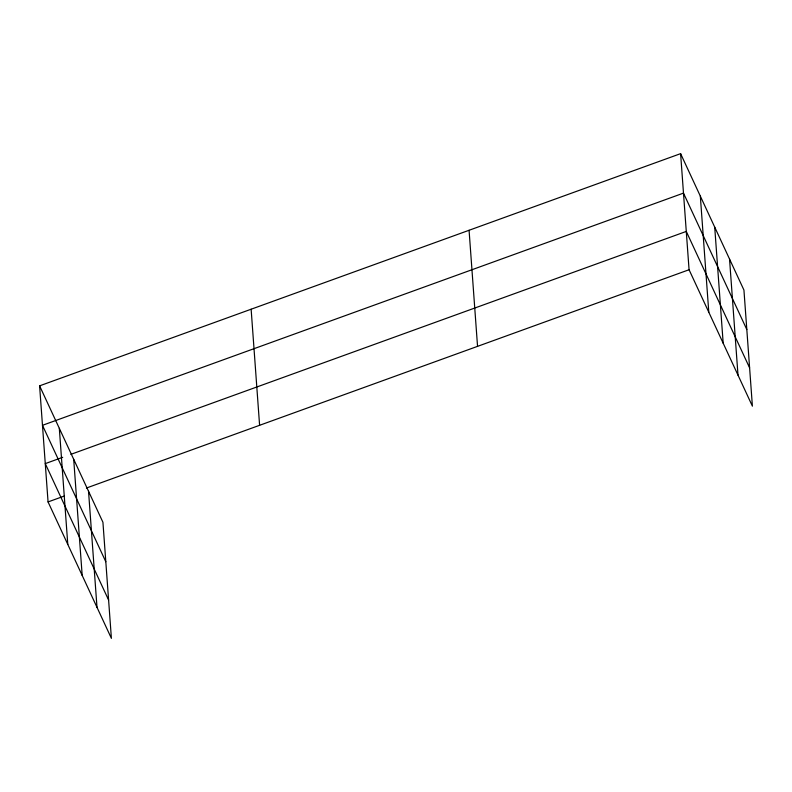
<?xml version="1.0" encoding="UTF-8"?>
<svg xmlns="http://www.w3.org/2000/svg" width="792" height="792" viewBox="0 0 792 792"><rect width="100%" height="100%" fill="white"/><g stroke="black" fill="none" stroke-linecap="round" stroke-linejoin="round"><path stroke-width="1.19" d="M39.6 385.843L102.93 522.265L111.395 638.352L48.064 501.93L39.6 385.843L680.605 153.648L743.936 290.07L752.4 406.157L689.07 269.735L680.605 153.648M62.707 457.301L45.273 463.617L108.603 600.049M70.844 454.361L686.278 231.422L749.608 367.844M48.064 501.93L64.34 496.03M86.427 488.03L689.07 269.735M746.816 329.541L683.486 193.119L42.481 425.314L105.801 561.736M729.541 259.073L738.005 375.151M714.711 227.126L723.185 343.213M700.326 196.119L708.791 312.206M469.072 230.274L477.546 346.352M251.133 309.217L259.598 425.304M88.536 491.268L97 607.355M73.706 459.32L82.18 575.408M59.321 428.323L67.785 544.401"/></g></svg>
